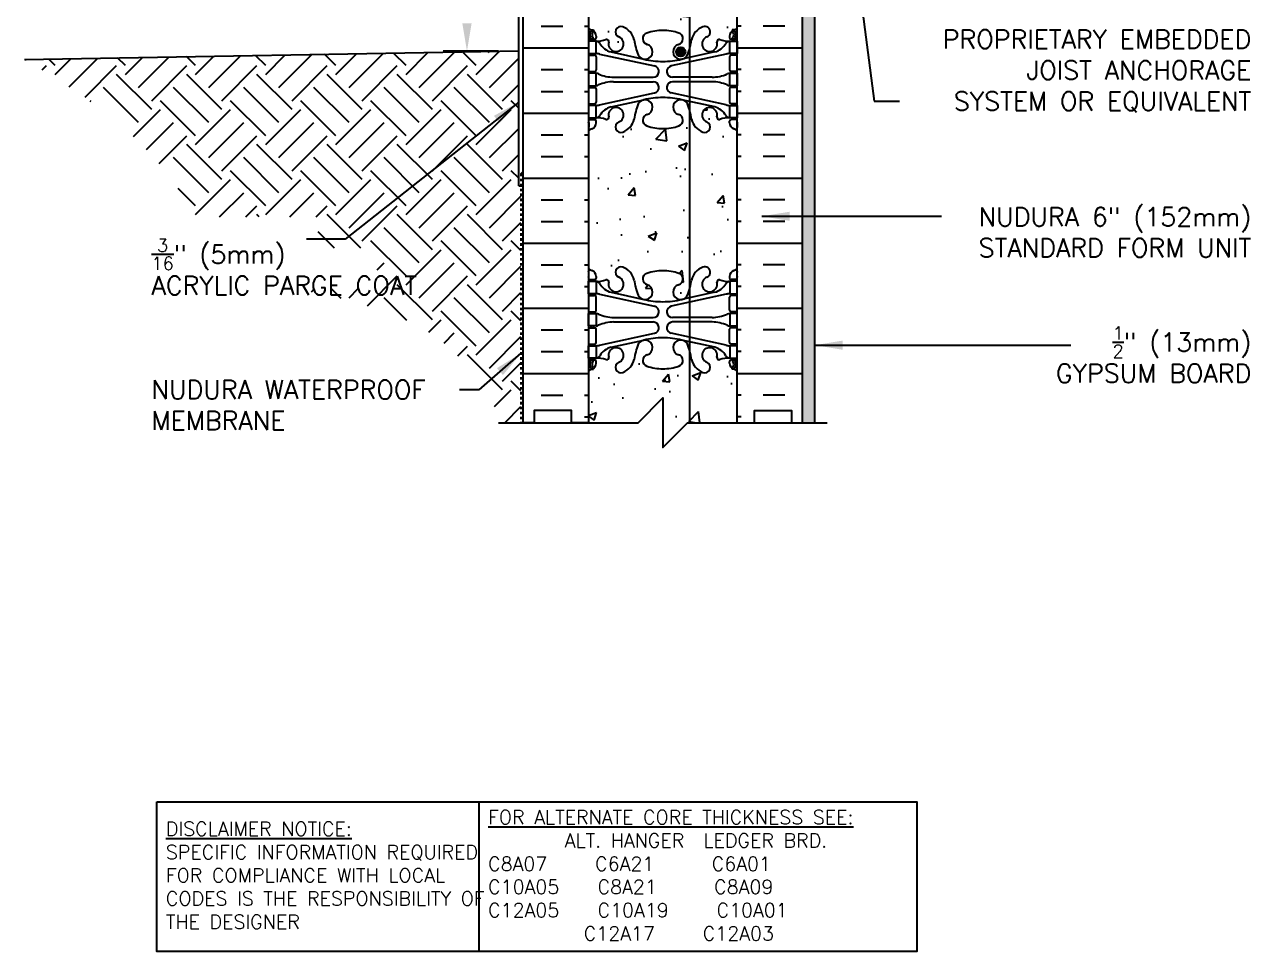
# Model space of a CAD drawing. Header units: inches. Extents: x 79.7 to 136.1, y 76 to 143.3.
# Drawn here: x 79.73 to 129.15, y 75.99 to 113.38 of the extents above; entities that cross this region are included whole.
import ezdxf

# ---------------------------------------------------------------- set-up
doc = ezdxf.new("R2010")
doc.units = ezdxf.units.IN
doc.header["$LTSCALE"] = 0.5
doc.header["$MEASUREMENT"] = 0
doc.linetypes.add('DASHED2', pattern=[0.375, 0.25, -0.125])
doc.linetypes.add('DASHEDX2', pattern=[1.5, 1, -0.5])
for name, color, linetype in [('HATCH', 12, 'Continuous'), ('line25', 2, 'Continuous'), ('LINE3', 3, 'Continuous'), ('LINE50', 5, 'Continuous'), ('LINE9', 9, 'Continuous'), ('TEXT', 4, 'Continuous'), ('Web_Edge', 9, 'Continuous')]:
    doc.layers.add(name, color=color, linetype=linetype)
doc.styles.add('DIM', font='romans.shx', dxfattribs={"width": 0.7})
doc.styles.add('ROMANS', font='romans.shx', dxfattribs={"height": 0.75})
doc.styles.get("Standard").update_dxf_attribs({"font": 'romans.shx', "height": 0.75})
doc.dimstyles.new('ext_12', dxfattribs={"dimscale": 12, "dimtxt": 0.09375, "dimasz": 0.09375, "dimexe": 0.09375, "dimexo": 0.0625, "dimgap": 0.0625, "dimtad": 1, "dimdec": 1, "dimzin": 3, "dimdsep": 46, "dimlunit": 4, "dimtxsty": 'DIM', "dimcen": 0.09, "dimdle": 0.09375, "dimclrt": 4, "dimadec": 0, "dimazin": 0, "dimtfac": 1, "dimtdec": 1, "dimtmove": 2, "dimatfit": 3, "dimfxl": 0, "dimfrac": 2, "dimtolj": 1, "dimtzin": 0, "dimarcsym": 0})

# ---------------------------------------------------------------- blocks, each defined once
blk = doc.blocks.new('6 web')
at = {"layer": 'Web_Edge'}
for p, q in [((-3, 6.566), (-2.958, 6.566)), ((-3, 6.466), (-2.752, 6.466)), ((-2.89, 6.845), (-2.8, 6.845)), ((-2.89, 6.466), (-2.89, 6.396)), ((-2.8, 6.845), (-2.8, 6.803)), ((-2.8, 6.466), (-2.8, 6.396)), ((-2.69, 6.596), (-2.69, 6.529)), ((2.69, 6.596), (2.69, 6.529)), ((3, 6.466), (2.752, 6.466)), ((2.89, 6.845), (2.8, 6.845)), ((2.8, 6.845), (2.8, 6.803)), ((2.8, 6.466), (2.8, 6.396)), ((2.89, 6.466), (2.89, 6.396)), ((3, 6.566), (2.958, 6.566)), ((-2.09, 5.955), (-0.768, 5.665)), ((2.09, 5.955), (0.768, 5.665)), ((-3, 5.826), (-2.752, 5.826)), ((-2.89, 5.896), (-2.89, 5.826)), ((-2.8, 5.896), (-2.8, 5.826)), ((-2.69, 5.764), (-2.69, 5.229)), ((-2.551, 5.872), (-0.34, 5.391)), ((2.551, 5.872), (0.34, 5.391)), ((2.69, 5.764), (2.69, 5.229)), ((3, 5.826), (2.752, 5.826)), ((2.8, 5.896), (2.8, 5.826)), ((2.89, 5.896), (2.89, 5.826)), ((-3, 5.166), (-2.752, 5.166)), ((-2.89, 5.166), (-2.89, 5.096)), ((-2.8, 5.166), (-2.8, 5.096)), ((3, 5.166), (2.752, 5.166)), ((2.8, 5.166), (2.8, 5.096)), ((2.89, 5.166), (2.89, 5.096)), ((-3, 4.526), (-2.752, 4.526)), ((-2.89, 4.596), (-2.89, 4.526)), ((-2.8, 4.596), (-2.8, 4.526)), ((-2.69, 4.464), (-2.69, 3.929)), ((-1.985, 4.936), (-0.389, 4.936)), ((-1.985, 4.756), (-0.389, 4.756)), ((1.985, 4.936), (0.389, 4.936)), ((1.985, 4.756), (0.389, 4.756)), ((2.69, 4.464), (2.69, 3.929)), ((3, 4.526), (2.752, 4.526)), ((2.8, 4.596), (2.8, 4.526)), ((2.89, 4.596), (2.89, 4.526)), ((-2.551, 3.82), (-0.34, 4.302)), ((-2.09, 3.737), (-0.768, 4.028)), ((2.551, 3.82), (0.34, 4.302)), ((2.09, 3.737), (0.768, 4.028)), ((-3, 3.866), (-2.752, 3.866)), ((-2.89, 3.866), (-2.89, 3.796)), ((-2.8, 3.866), (-2.8, 3.796)), ((3, 3.866), (2.752, 3.866)), ((2.8, 3.866), (2.8, 3.796)), ((2.89, 3.866), (2.89, 3.796)), ((-3, 3.226), (-2.752, 3.226)), ((-2.99, 3.106), (-2.99, 2.92)), ((-2.89, 3.296), (-2.89, 3.226)), ((-2.8, 3.296), (-2.8, 3.226)), ((-2.69, 3.096), (-2.69, 3.164)), ((2.69, 3.096), (2.69, 3.164)), ((3, 3.226), (2.752, 3.226)), ((2.8, 3.296), (2.8, 3.226)), ((2.89, 3.296), (2.89, 3.226)), ((2.99, 3.106), (2.99, 2.92)), ((-2.99, -3.106), (-2.99, -2.92)), ((2.99, -3.106), (2.99, -2.92)), ((-3, -3.226), (-2.752, -3.226)), ((-2.89, -3.296), (-2.89, -3.226)), ((-2.8, -3.296), (-2.8, -3.226)), ((-2.69, -3.096), (-2.69, -3.164)), ((2.69, -3.096), (2.69, -3.164)), ((3, -3.226), (2.752, -3.226)), ((2.8, -3.296), (2.8, -3.226)), ((2.89, -3.296), (2.89, -3.226)), ((-3, -3.866), (-2.752, -3.866)), ((-2.89, -3.866), (-2.89, -3.796)), ((-2.8, -3.866), (-2.8, -3.796)), ((-2.69, -4.464), (-2.69, -3.929)), ((-2.551, -3.82), (-0.34, -4.302)), ((-2.09, -3.737), (-0.768, -4.028)), ((2.551, -3.82), (0.34, -4.302)), ((2.09, -3.737), (0.768, -4.028)), ((2.69, -4.464), (2.69, -3.929)), ((3, -3.866), (2.752, -3.866)), ((2.8, -3.866), (2.8, -3.796)), ((2.89, -3.866), (2.89, -3.796)), ((-3, -4.526), (-2.752, -4.526)), ((-2.89, -4.596), (-2.89, -4.526)), ((-2.8, -4.596), (-2.8, -4.526)), ((-1.985, -4.756), (-0.389, -4.756)), ((-1.985, -4.936), (-0.389, -4.936)), ((1.985, -4.756), (0.389, -4.756)), ((1.985, -4.936), (0.389, -4.936)), ((3, -4.526), (2.752, -4.526)), ((2.8, -4.596), (2.8, -4.526)), ((2.89, -4.596), (2.89, -4.526)), ((-3, -5.166), (-2.752, -5.166)), ((-2.89, -5.166), (-2.89, -5.096)), ((-2.8, -5.166), (-2.8, -5.096)), ((-2.69, -5.764), (-2.69, -5.229)), ((-2.551, -5.872), (-0.34, -5.391)), ((2.551, -5.872), (0.34, -5.391)), ((2.69, -5.764), (2.69, -5.229)), ((3, -5.166), (2.752, -5.166)), ((2.8, -5.166), (2.8, -5.096)), ((2.89, -5.166), (2.89, -5.096)), ((-3, -5.826), (-2.752, -5.826)), ((-2.89, -5.896), (-2.89, -5.826)), ((-2.8, -5.896), (-2.8, -5.826)), ((-2.09, -5.955), (-0.768, -5.665)), ((2.09, -5.955), (0.768, -5.665)), ((3, -5.826), (2.752, -5.826)), ((2.8, -5.896), (2.8, -5.826)), ((2.89, -5.896), (2.89, -5.826)), ((-2.89, -6.466), (-2.89, -6.396)), ((-2.8, -6.466), (-2.8, -6.396)), ((2.8, -6.466), (2.8, -6.396)), ((2.89, -6.466), (2.89, -6.396)), ((-3, -6.466), (-2.752, -6.466)), ((-3, -6.566), (-2.958, -6.566)), ((-2.89, -6.845), (-2.8, -6.845)), ((-2.8, -6.845), (-2.8, -6.803)), ((-2.69, -6.596), (-2.69, -6.529)), ((2.69, -6.596), (2.69, -6.529)), ((3, -6.466), (2.752, -6.466)), ((2.8, -6.845), (2.8, -6.803)), ((2.89, -6.845), (2.8, -6.845)), ((3, -6.566), (2.958, -6.566))]:
    blk.add_line(p, q, dxfattribs=at)
for points in [[(-2.995, 5.896), (-2.695, 5.896), (-2.695, 6.396), (-2.995, 6.396)], [(2.995, 5.896), (2.695, 5.896), (2.695, 6.396), (2.995, 6.396)], [(-2.995, 4.596), (-2.695, 4.596), (-2.695, 5.096), (-2.995, 5.096)], [(2.995, 4.596), (2.695, 4.596), (2.695, 5.096), (2.995, 5.096)], [(-2.995, 3.296), (-2.695, 3.296), (-2.695, 3.796), (-2.995, 3.796)], [(2.995, 3.296), (2.695, 3.296), (2.695, 3.796), (2.995, 3.796)], [(-2.995, -3.296), (-2.695, -3.296), (-2.695, -3.796), (-2.995, -3.796)], [(2.995, -3.296), (2.695, -3.296), (2.695, -3.796), (2.995, -3.796)], [(-2.995, -4.596), (-2.695, -4.596), (-2.695, -5.096), (-2.995, -5.096)], [(2.995, -4.596), (2.695, -4.596), (2.695, -5.096), (2.995, -5.096)], [(-2.995, -5.896), (-2.695, -5.896), (-2.695, -6.396), (-2.995, -6.396)], [(2.995, -5.896), (2.695, -5.896), (2.695, -6.396), (2.995, -6.396)]]:
    blk.add_lwpolyline(points, close=True, dxfattribs=at)
for centre, radius, start, end in [((-1.69, 6.766), 0.22, 68.1963, 248.1963), ((-1.885, 6.278), 0.745, 13.2652, 68.1963), ((1.885, 6.278), 0.745, 111.8037, 166.7348), ((1.69, 6.766), 0.22, 291.8037, 111.8037), ((-2.69, 7.303), 0.5, 231.6833, 250.5288), ((-2.69, 7.303), 0.6, 238.8907, 245.0748), ((-2.958, 6.586), 0.02, 270, 14.1541), ((-2.696, 6.651), 0.25, 140.1145, 222.4609), ((-2.951, 6.741), 0.02, 340.7916, 65.0748), ((-2.854, 6.782), 0.045, 319.1879, 141.448), ((-2.848, 6.512), 0.045, 222.4609, 42.4609), ((-2.94, 6.596), 0.25, 0, 70.5288), ((-2.696, 6.651), 0.16, 140.0001, 222.4609), ((-2.752, 6.529), 0.0625, 270, 0), ((-2.639, 7.395), 1, 266.7879, 289.9067), ((-2.269, 6.369), 0.09, 346.6795, 108.8651), ((-1.885, 6.278), 0.305, 166.6795, 68.1963), ((1.803, 6.92), 3, 189.0273, 201.1984), ((-0.571, 6.49), 0.24, 108.923, 254.2747), ((0, 4.825), 2, 90, 108.923), ((0, 4.825), 2, 71.077, 90), ((0.571, 6.49), 0.24, 285.7253, 71.077), ((-1.803, 6.92), 3, 338.8016, 350.9727), ((1.885, 6.278), 0.305, 111.8037, 13.3205), ((2.269, 6.369), 0.09, 71.1349, 193.3205), ((2.639, 7.395), 1, 250.0933, 273.2121), ((2.94, 6.596), 0.25, 109.4712, 180), ((2.752, 6.529), 0.0625, 180, 270), ((2.848, 6.512), 0.045, 137.5391, 317.5391), ((2.854, 6.782), 0.045, 38.552, 220.8121), ((2.696, 6.651), 0.16, 317.5391, 39.9999), ((2.69, 7.303), 0.5, 289.4712, 308.3167), ((2.696, 6.651), 0.25, 317.5391, 39.8855), ((2.951, 6.741), 0.02, 114.9252, 199.2084), ((2.958, 6.586), 0.02, 165.8459, 270), ((2.69, 7.303), 0.6, 294.9252, 301.1093), ((-2.738, 6.15), 0.25, 37.2777, 80.0823), ((-1.891, 6.678), 0.75, 210.155, 254.5838), ((-0.718, 5.966), 0.305, 205.3782, 74.2747), ((0.718, 5.966), 0.305, 105.7253, 334.6218), ((1.891, 6.678), 0.75, 285.4162, 329.845), ((2.738, 6.15), 0.25, 99.9177, 142.7223), ((-2.752, 5.764), 0.0625, 0, 90), ((-2.786, 4.9), 1, 76.4291, 84.7991), ((0, 8.932), 3.356, 256.7692, 270), ((0, 8.932), 3.356, 270, 283.2308), ((2.786, 4.9), 1, 95.2009, 103.5709), ((2.752, 5.764), 0.0625, 90, 180), ((-2.752, 5.229), 0.0625, 270, 0), ((-2.699, 4.877), 0.219, 60.4937, 88.92), ((-1.955, 6.536), 1.6, 246.5673, 268.9203), ((-0.389, 5.166), 0.23, 270, 77.6055), ((0.389, 5.166), 0.23, 102.3945, 270), ((1.955, 6.536), 1.6, 271.0797, 293.4327), ((2.699, 4.877), 0.219, 91.08, 119.5063), ((2.752, 5.229), 0.0625, 180, 270), ((-2.752, 4.464), 0.0625, 0, 90), ((-2.699, 4.815), 0.219, 271.08, 299.5063), ((-2.699, 4.815), 0.219, 271.08, 299.5063), ((-1.955, 3.156), 1.6, 91.0797, 113.4327), ((-1.955, 3.156), 1.6, 91.0797, 113.4327), ((-0.389, 4.526), 0.23, 282.3945, 90), ((0.389, 4.526), 0.23, 90, 257.6055), ((1.955, 3.156), 1.6, 66.5673, 88.9203), ((1.955, 3.156), 1.6, 66.5673, 88.9203), ((2.699, 4.815), 0.219, 240.4937, 268.92), ((2.699, 4.815), 0.219, 240.4937, 268.92), ((2.752, 4.464), 0.0625, 90, 180), ((-0.718, 3.727), 0.305, 285.7253, 154.6218), ((0, 0.761), 3.356, 90, 103.2308), ((0, 0.761), 3.356, 76.7692, 90), ((0.718, 3.727), 0.305, 25.3782, 254.2747), ((-2.752, 3.929), 0.0625, 270, 0), ((-2.786, 4.792), 1, 275.2009, 283.5709), ((-1.891, 3.014), 0.75, 105.4162, 149.845), ((-1.885, 3.414), 0.305, 291.8037, 193.3205), ((1.803, 2.773), 3, 158.8016, 170.9727), ((-1.803, 2.773), 3, 9.0273, 21.1984), ((1.885, 3.414), 0.305, 346.6795, 248.1963), ((1.891, 3.014), 0.75, 30.155, 74.5838), ((2.786, 4.792), 1, 256.4291, 264.7991), ((2.752, 3.929), 0.0625, 180, 270), ((-3.01, 3.106), 0.02, 0, 60.012), ((-2.94, 3.096), 0.25, 289.4712, 360), ((-2.752, 3.164), 0.0625, 360, 90), ((-2.738, 3.542), 0.25, 279.9177, 322.7223), ((-2.639, 2.298), 1, 70.0933, 93.2121), ((-2.269, 3.323), 0.09, 251.1349, 13.3205), ((-1.69, 2.927), 0.22, 111.8037, 291.8037), ((-1.885, 3.414), 0.745, 291.8037, 346.7348), ((-0.571, 3.202), 0.24, 105.7253, 251.077), ((0, 4.867), 2, 251.077, 270), ((0, 4.867), 2, 270, 288.923), ((0.571, 3.202), 0.24, 288.923, 74.2747), ((1.885, 3.414), 0.745, 193.2652, 248.1963), ((1.69, 2.927), 0.22, 248.1963, 68.1963), ((2.269, 3.323), 0.09, 166.6795, 288.8651), ((2.639, 2.298), 1, 86.7879, 109.9067), ((2.738, 3.542), 0.25, 217.2777, 260.0823), ((2.752, 3.164), 0.0625, 90, 180), ((2.94, 3.096), 0.25, 180, 250.5288), ((3.01, 3.106), 0.02, 119.988, 180), ((-3.01, 2.92), 0.02, 301.073, 0), ((-2.69, 2.389), 0.6, 121.073, 121.1093), ((-2.69, 2.389), 0.5, 109.4712, 128.3167), ((2.69, 2.389), 0.5, 51.6833, 70.5288), ((3.01, 2.92), 0.02, 180, 238.927), ((2.69, 2.389), 0.6, 58.8907, 58.927), ((-2.69, -2.389), 0.5, 231.6833, 250.5288), ((-2.69, -2.389), 0.6, 238.8907, 238.927), ((-3.01, -2.92), 0.02, 360, 58.927), ((-2.94, -3.096), 0.25, 0, 70.5288), ((-1.69, -2.927), 0.22, 68.1963, 248.1963), ((-1.885, -3.414), 0.745, 13.2652, 68.1963), ((0, -4.867), 2, 90, 108.923), ((0, -4.867), 2, 71.077, 90), ((1.885, -3.414), 0.745, 111.8037, 166.7348), ((1.69, -2.927), 0.22, 291.8037, 111.8037), ((2.94, -3.096), 0.25, 109.4712, 180), ((2.69, -2.389), 0.5, 289.4712, 308.3167), ((3.01, -2.92), 0.02, 121.073, 180), ((2.69, -2.389), 0.6, 301.073, 301.1093), ((-3.01, -3.106), 0.02, 299.988, 360), ((-2.752, -3.164), 0.0625, 270, 0), ((-2.639, -2.298), 1, 266.7879, 289.9067), ((-2.738, -3.542), 0.25, 37.2777, 80.0823), ((-1.891, -3.014), 0.75, 210.155, 254.5838), ((-2.269, -3.323), 0.09, 346.6795, 108.8651), ((-1.885, -3.414), 0.305, 166.6795, 68.1963), ((1.803, -2.773), 3, 189.0273, 201.1984), ((-0.718, -3.727), 0.305, 205.3782, 74.2747), ((-0.571, -3.202), 0.24, 108.923, 254.2747), ((0.718, -3.727), 0.305, 105.7253, 334.6218), ((0.571, -3.202), 0.24, 285.7253, 71.077), ((-1.803, -2.773), 3, 338.8016, 350.9727), ((1.885, -3.414), 0.305, 111.8037, 13.3205), ((1.891, -3.014), 0.75, 285.4162, 329.845), ((2.269, -3.323), 0.09, 71.1349, 193.3205), ((2.639, -2.298), 1, 250.0933, 273.2121), ((2.738, -3.542), 0.25, 99.9177, 142.7223), ((2.752, -3.164), 0.0625, 180, 270), ((3.01, -3.106), 0.02, 180, 240.012), ((-2.752, -3.929), 0.0625, 0, 90), ((-2.786, -4.792), 1, 76.4291, 84.7991), ((2.786, -4.792), 1, 95.2009, 103.5709), ((2.752, -3.929), 0.0625, 90, 180), ((0, -0.761), 3.356, 256.7692, 270), ((-0.389, -4.526), 0.23, 270, 77.6055), ((0, -0.761), 3.356, 270, 283.2308), ((0.389, -4.526), 0.23, 102.3945, 270), ((-2.752, -4.464), 0.0625, 270, 0), ((-2.699, -4.815), 0.219, 60.4937, 88.92), ((-2.699, -4.815), 0.219, 60.4937, 88.92), ((-1.955, -3.156), 1.6, 246.5673, 268.9203), ((-1.955, -3.156), 1.6, 246.5673, 268.9203), ((-1.955, -6.536), 1.6, 91.0797, 113.4327), ((-0.389, -5.166), 0.23, 282.3945, 90), ((0.389, -5.166), 0.23, 90, 257.6055), ((1.955, -3.156), 1.6, 271.0797, 293.4327), ((1.955, -3.156), 1.6, 271.0797, 293.4327), ((1.955, -6.536), 1.6, 66.5673, 88.9203), ((2.699, -4.815), 0.219, 91.08, 119.5063), ((2.699, -4.815), 0.219, 91.08, 119.5063), ((2.752, -4.464), 0.0625, 180, 270), ((-2.752, -5.229), 0.0625, 0, 90), ((-2.699, -4.877), 0.219, 271.08, 299.5063), ((2.699, -4.877), 0.219, 240.4937, 268.92), ((2.752, -5.229), 0.0625, 90, 180), ((-2.752, -5.764), 0.0625, 270, 0), ((-2.786, -4.9), 1, 275.2009, 283.5709), ((1.803, -6.92), 3, 158.8016, 170.9727), ((-0.718, -5.966), 0.305, 285.7253, 154.6218), ((0, -8.932), 3.356, 90, 103.2308), ((0, -8.932), 3.356, 76.7692, 90), ((0.718, -5.966), 0.305, 25.3782, 254.2747), ((-1.803, -6.92), 3, 9.0273, 21.1984), ((2.786, -4.9), 1, 256.4291, 264.7991), ((2.752, -5.764), 0.0625, 180, 270), ((-2.738, -6.15), 0.25, 279.9177, 322.7223), ((-2.639, -7.395), 1, 70.0933, 93.2121), ((-1.891, -6.678), 0.75, 105.4162, 149.845), ((-2.269, -6.369), 0.09, 251.1349, 13.3205), ((-1.885, -6.278), 0.305, 291.8037, 193.3205), ((-0.571, -6.49), 0.24, 105.7253, 251.077), ((0.571, -6.49), 0.24, 288.923, 74.2747), ((1.885, -6.278), 0.305, 346.6795, 248.1963), ((1.891, -6.678), 0.75, 30.155, 74.5838), ((2.269, -6.369), 0.09, 166.6795, 288.8651), ((2.639, -7.395), 1, 86.7879, 109.9067), ((2.738, -6.15), 0.25, 217.2777, 260.0823), ((-2.69, -7.303), 0.6, 114.9252, 121.1093), ((-2.69, -7.303), 0.5, 109.4712, 128.3167), ((-2.958, -6.586), 0.02, 345.8459, 90), ((-2.696, -6.651), 0.25, 137.5391, 219.8855), ((-2.951, -6.741), 0.02, 294.9252, 19.2084), ((-2.854, -6.782), 0.045, 218.552, 40.8121), ((-2.848, -6.512), 0.045, 317.5391, 137.5391), ((-2.94, -6.596), 0.25, 289.4712, 360), ((-2.696, -6.651), 0.16, 137.5391, 219.9999), ((-2.752, -6.529), 0.0625, 360, 90), ((-1.69, -6.766), 0.22, 111.8037, 291.8037), ((-1.885, -6.278), 0.745, 291.8037, 346.7348), ((0, -4.825), 2, 251.077, 270), ((0, -4.825), 2, 270, 288.923), ((1.885, -6.278), 0.745, 193.2652, 248.1963), ((1.69, -6.766), 0.22, 248.1963, 68.1963), ((2.752, -6.529), 0.0625, 90, 180), ((2.94, -6.596), 0.25, 180, 250.5288), ((2.848, -6.512), 0.045, 42.4609, 222.4609), ((2.854, -6.782), 0.045, 139.1879, 321.448), ((2.696, -6.651), 0.16, 320.0001, 42.4609), ((2.69, -7.303), 0.5, 51.6833, 70.5288), ((2.696, -6.651), 0.25, 320.1145, 42.4609), ((2.951, -6.741), 0.02, 160.7916, 245.0748), ((2.958, -6.586), 0.02, 90, 194.1541), ((2.69, -7.303), 0.6, 58.8907, 65.0748)]:
    blk.add_arc(centre, radius, start, end, dxfattribs=at)

msp = doc.modelspace()

# ---------------------------------------------------------------- hatches: boundary and pattern name
at = {"layer": 'HATCH'}
h = msp.add_hatch(dxfattribs=at)
h.set_pattern_fill('AR-SAND', color=256, scale=0.25, style=0)
h.paths.add_polyline_path([(111.586, 119.87), (111.086, 119.87), (111.086, 115.32), (111.086, 97.32), (111.586, 97.32)])
h = msp.add_hatch(dxfattribs=at)
h.set_pattern_fill('INSUL', color=256, scale=7, style=0)
h.set_pattern_definition([(0, (-2823.7005, -299.6892), (0, 2.625), []), (0, (-2823.7005, -298.8142), (0, 2.625), [0.875, -0.875]), (0, (-2823.7005, -297.9392), (0, 2.625), [0.875, -0.875])])
h.paths.add_polyline_path([(99.836, 97.32), (100.274, 97.32), (100.274, 97.82), (101.774, 97.82), (101.774, 97.32), (102.461, 97.32), (102.461, 115.32), (101.774, 115.32), (101.774, 115.82), (100.274, 115.82), (100.274, 115.32), (99.836, 115.32)])
h = msp.add_hatch(dxfattribs=at)
h.set_pattern_fill('INSUL', color=256, scale=7, style=0)
h.set_pattern_definition([(180, (3034.6227, -299.6892), (0, 2.625), []), (180, (3034.6227, -298.8142), (0, 2.625), [0.875, -0.875]), (180, (3034.6227, -297.9392), (0, 2.625), [0.875, -0.875])])
h.paths.add_polyline_path([(111.086, 97.32), (110.649, 97.32), (110.649, 97.82), (109.149, 97.82), (109.149, 97.32), (108.461, 97.32), (108.461, 115.32), (109.149, 115.32), (109.149, 115.82), (110.649, 115.82), (110.649, 115.32), (111.086, 115.32)])
h = msp.add_hatch(dxfattribs=at)
h.set_pattern_fill('AR-CONC', color=256, scale=0.5, style=0)
h.set_pattern_definition([(50, (-2823.7005, -299.6892), (3.586301, -0.3137607), [0.375, -4.125]), (355, (-2823.7005, -299.6892), (-0.6937567, 3.7609607), [0.3, -3.3]), (100.4514, (-2823.4016, -299.7154), (2.892547, 3.4471977), [0.318701, -3.5057106]), (46.1842, (-2823.7005, -298.6892), (5.336205, -0.827595), [0.5625, -6.1875]), (96.6356, (-2823.256, -298.758), (4.6733135, 4.870589), [0.478051, -5.258565]), (351.1842, (-2823.7005, -298.689), (4.67331, 4.870593), [0.45, -4.95]), (21, (-2823.2005, -298.9392), (2.9845353, -2.0130945), [0.375, -4.125]), (326, (-2823.2005, -298.9392), (1.2165767, 3.62575), [0.3, -3.3]), (71.4514, (-2822.9518, -299.107), (4.201113, 1.6126525), [0.318701, -3.5057106]), (37.5, (-2823.7005, -299.6892), (0.0607993, 1.66446927), [0, -3.26, 0, -3.35, 0, -3.3125]), (7.5, (-2823.7005, -299.6892), (1.3153477, 1.9720586), [0, -1.91, 0, -3.185, 0, -1.2625]), (327.5, (-2824.8155, -299.6892), (2.6691122, -0.11277436), [0, -1.25, 0, -3.9, 0, -5.175]), (317.5, (-2825.3155, -299.6892), (2.9159308, 0.500525), [0, -1.625, 0, -2.59, 0, -3.675])])
h.paths.add_polyline_path([(105.461, 113.146, -0.082755), (106.11, 113.038, -0.735593), (106.097, 112.58, 0.955472), (106.235, 111.986), (106.255, 111.99, 0.223253), (106.455, 112.155, 0.053157), (106.621, 112.769, -0.24438), (107.069, 113.29, -1), (107.233, 112.882, 2.182095), (107.643, 112.669, -0.601435), (107.762, 112.774, 0.10046), (108.156, 112.716), (108.261, 112.716), (108.261, 112.786), (108.214, 112.786, -0.414214), (108.151, 112.849), (108.151, 112.916, -0.249069), (108.261, 113.124), (108.261, 113.165), (108.351, 113.165, 0.064398), (108.461, 113.231), (108.461, 115.32), (102.461, 115.32), (102.461, 113.231, 0.064398), (102.571, 113.165), (102.661, 113.165), (102.661, 113.124, -0.249069), (102.771, 112.916), (102.771, 112.849, -0.414214), (102.709, 112.786), (102.661, 112.786), (102.661, 112.716), (102.766, 112.716, 0.10046), (103.16, 112.774, -0.601435), (103.279, 112.669, 2.182095), (103.689, 112.882, -1), (103.853, 113.29, -0.24438), (104.301, 112.769, 0.053157), (104.467, 112.155, 0.223253), (104.667, 111.99), (104.687, 111.986, 0.955472), (104.825, 112.58, -0.735593), (104.812, 113.038, -0.082755)])
h.paths.add_polyline_path([(108.461, 106.32), (108.461, 109.102, 0.082415), (108.318, 109.181, -0.317837), (108.151, 109.416), (108.151, 109.484, -0.414214), (108.214, 109.546), (108.261, 109.546), (108.261, 109.616), (108.156, 109.616, 0.10046), (107.762, 109.559, -0.601435), (107.643, 109.664, 2.182095), (107.233, 109.451, -1), (107.069, 109.043, -0.24438), (106.621, 109.564, 0.053157), (106.455, 110.178, 0.223253), (106.255, 110.342), (106.235, 110.347, 0.955472), (106.097, 109.753, -0.735593), (106.11, 109.295, -0.082755), (105.461, 109.187, -0.082755), (104.812, 109.295, -0.735593), (104.825, 109.753, 0.955472), (104.687, 110.347), (104.667, 110.342, 0.223253), (104.467, 110.178, 0.053157), (104.301, 109.564, -0.24438), (103.853, 109.043, -1), (103.689, 109.451, 2.182095), (103.279, 109.664, -0.601435), (103.16, 109.559, 0.10046), (102.766, 109.616), (102.661, 109.616), (102.661, 109.546), (102.709, 109.546, -0.414214), (102.771, 109.484), (102.771, 109.416, -0.317837), (102.604, 109.181, 0.082415), (102.461, 109.102), (102.461, 106.32)])
h.paths.add_polyline_path([(102.461, 106.32), (102.461, 103.539, 0.082415), (102.604, 103.46, -0.317837), (102.771, 103.224), (102.771, 103.157, -0.414214), (102.709, 103.094), (102.661, 103.094), (102.661, 103.024), (102.766, 103.024, 0.10046), (103.16, 103.081, -0.601435), (103.279, 102.976, 2.182095), (103.689, 103.189, -1), (103.853, 103.598, -0.24438), (104.301, 103.077, 0.053157), (104.467, 102.463, 0.223253), (104.667, 102.298), (104.687, 102.294, 0.955472), (104.825, 102.887, -0.735593), (104.812, 103.345, -0.082755), (105.461, 103.453, -0.082755), (106.11, 103.345, -0.735593), (106.097, 102.887, 0.955472), (106.235, 102.294), (106.255, 102.298, 0.223253), (106.455, 102.463, 0.053157), (106.621, 103.077, -0.24438), (107.069, 103.598, -1), (107.233, 103.189, 2.182095), (107.643, 102.976, -0.601435), (107.762, 103.081, 0.10046), (108.156, 103.024), (108.261, 103.024), (108.261, 103.094), (108.214, 103.094, -0.414214), (108.151, 103.157), (108.151, 103.224, -0.317837), (108.318, 103.46, 0.082415), (108.461, 103.539), (108.461, 106.32)])
h.paths.add_polyline_path([(104.812, 99.603, -0.735593), (104.825, 100.061, 0.955472), (104.687, 100.654), (104.667, 100.65, 0.223253), (104.467, 100.485, 0.053157), (104.301, 99.871, -0.24438), (103.853, 99.35, -1), (103.689, 99.759, 2.182095), (103.279, 99.972, -0.601435), (103.16, 99.867, 0.10046), (102.766, 99.924), (102.661, 99.924), (102.661, 99.854), (102.709, 99.854, -0.414214), (102.771, 99.792), (102.771, 99.724, -0.249069), (102.661, 99.517), (102.661, 99.475), (102.571, 99.475, 0.064398), (102.461, 99.409), (102.461, 97.32), (108.461, 97.32), (108.461, 99.409, 0.064398), (108.351, 99.475), (108.261, 99.475), (108.261, 99.517, -0.249069), (108.151, 99.724), (108.151, 99.792, -0.414214), (108.214, 99.854), (108.261, 99.854), (108.261, 99.924), (108.156, 99.924, 0.10046), (107.762, 99.867, -0.601435), (107.643, 99.972, 2.182095), (107.233, 99.759, -1), (107.069, 99.35, -0.24438), (106.621, 99.871, 0.053157), (106.455, 100.485, 0.223253), (106.255, 100.65), (106.235, 100.654, 0.955472), (106.097, 100.061, -0.735593), (106.11, 99.603, -0.082755), (105.461, 99.495, -0.082755)])
h = msp.add_hatch(dxfattribs=at)
h.set_pattern_fill('EARTH', color=256, scale=8, angle=45, style=0)
edge = h.paths.add_edge_path()
edge.add_spline(control_points=[(90.718, 102.729), (93.737, 102.094), (96.379, 101.268), (97.917, 99.173), (98.305, 98.561)], knot_values=[15.477298, 15.477298, 15.477298, 15.477298, 21.162657, 23.307813, 23.307813, 23.307813, 23.307813], degree=3, periodic=0)
edge.add_line((98.305, 98.561), (99.086, 97.32))
edge.add_line((99.086, 97.32), (99.742, 97.32))
edge.add_line((99.742, 97.32), (99.742, 106.879))
edge.add_line((99.742, 106.879), (99.649, 106.879))
edge.add_line((99.649, 106.879), (99.649, 112.32))
edge.add_line((99.649, 112.32), (79.727, 111.972))
edge.add_spline(control_points=[(79.727, 111.972), (80.845, 111.31), (83.12, 109.962), (85.34, 107.713), (86.337, 106.147), (86.63, 105.624)], knot_values=[0, 0, 0, 0, 3.887421, 7.907558, 9.371794, 9.371794, 9.371794, 9.371794], degree=3, periodic=0)
edge.add_line((86.63, 105.624), (91.564, 105.624))
edge.add_line((91.564, 105.624), (91.564, 104.355))
edge.add_line((91.564, 104.355), (93.947, 104.355))
edge.add_line((93.947, 104.355), (93.947, 102.729))
edge.add_line((93.947, 102.729), (90.718, 102.729))
at = {"layer": 'LINE3'}
msp.add_hatch(color=256, dxfattribs=at).paths.add_polyline_path([(105.992, 112.286, 1), (106.367, 112.286, 1)])

# ---------------------------------------------------------------- linework, layer by layer
at = {"layer": 'line25'}
for p, q in [((102.461, 115.32), (102.461, 97.32)), ((108.461, 97.32), (108.461, 115.32))]:
    msp.add_line(p, q, dxfattribs=at)
at = {"layer": 'LINE3'}
msp.add_line((106.534, 121.12), (106.534, 97.32), dxfattribs=at)
msp.add_circle((106.18, 112.286), 0.188, dxfattribs=at)
at = {"layer": 'LINE50'}
for p, q in [((99.836, 97.32), (99.836, 115.32)), ((111.086, 97.32), (111.086, 115.32)), ((79.727, 111.972), (99.649, 112.32))]:
    msp.add_line(p, q, dxfattribs=at)
for points in [[(102.461, 97.32), (101.774, 97.32), (101.774, 97.82), (100.274, 97.82), (100.274, 97.32), (99.836, 97.32)], [(108.461, 97.32), (109.149, 97.32), (109.149, 97.82), (110.649, 97.82), (110.649, 97.32), (111.086, 97.32)]]:
    msp.add_lwpolyline(points, dxfattribs=at)
at = {"layer": 'LINE9'}
for p, q in [((111.586, 97.32), (111.586, 119.87)), ((99.649, 106.879), (99.649, 118.879)), ((99.649, 106.879), (99.836, 106.879))]:
    msp.add_line(p, q, dxfattribs=at)
at = {"layer": 'LINE9', "linetype": 'DASHED2'}
msp.add_line((99.742, 107.361), (99.836, 107.455), dxfattribs=at)
at = {"layer": 'LINE9', "linetype": 'DASHEDX2', "ltscale": 0.1}
msp.add_line((99.742, 107.361), (99.742, 97.32), dxfattribs=at)
at = {"layer": 'LINE9'}
msp.add_lwpolyline([(98.836, 97.32), (104.461, 97.32), (105.461, 98.32), (105.461, 96.32), (106.461, 97.32), (112.086, 97.32)], dxfattribs=at)
at = {"layer": 'TEXT'}
msp.add_line((98.835, 112.306), (96.606, 112.306), dxfattribs=at)
msp.add_lwpolyline([(85.058, 82.031), (98.042, 82.031), (98.042, 75.993), (85.058, 75.993)], close=True, dxfattribs=at)
msp.add_lwpolyline([(98.042, 82.031), (115.702, 82.031), (115.702, 75.993), (98.042, 75.993)], dxfattribs=at)
msp.add_solid([(97.377, 113.431), (97.752, 113.431), (97.564, 112.306)], dxfattribs=at)

# ---------------------------------------------------------------- block references
at = {"layer": 'line25'}
msp.add_blockref('6 web', (105.461, 106.32), dxfattribs=at)

# ---------------------------------------------------------------- texts
at = {"layer": 'TEXT', "char_height": 0.75, "style": 'ROMANS'}
for s, insert, width, attachment_point in [('PROPRIETARY EMBEDDED JOIST ANCHORAGE \\PSYSTEM OR EQUIVALENT', (129.183, 111.503), 13.76939, 6), ('\\A1;{\\H1x;NUDURA 6" (152mm) STANDARD FORM UNIT}', (129.183, 105), 14.69725, 6), ('\\A1;{\\H0.7x;\\S3/16;}" (5mm) \\PACRYLIC PARGE COAT', (84.845, 103.613), 11.74859, 4), ('\\A1;{\\H0.7x;\\S1/2;}" (13mm) GYPSUM BOARD', (129.183, 100.069), 9.12398, 6), ('\\A1;NUDURA WATERPROOF MEMBRANE', (84.845, 98.031), 12.78313, 4)]:
    msp.add_mtext(s, dxfattribs=dict(at, insert=insert, width=width, attachment_point=attachment_point))
at = {"layer": 'TEXT', "char_height": 0.5625, "attachment_point": 4}
for s, insert, width in [('{\\LFOR ALTERNATE CORE THICKNESS SEE:\\P}        ALT. HANGER  LEDGER BRD.\\PC8A07     C6A21      C6A01     \\PC10A05    C8A21      C8A09\\PC12A05    C10A19     C10A01\\P          C12A17     C12A03', (98.417, 79.065), 23.33295), ('{\\LDISCLAIMER NOTICE:}\\PSPECIFIC INFORMATION REQUIRED FOR COMPLIANCE WITH LOCAL CODES IS THE RESPONSIBILITY OF THE DESIGNER', (85.425, 79.065), 14.00235)]:
    msp.add_mtext(s, dxfattribs=dict(at, insert=insert, width=width))

# ---------------------------------------------------------------- leaders
at = {"layer": 'TEXT'}
for points, override in [([(112.371, 122.717), (113.982, 110.293), (115.001, 110.293)], {"dimtad": 0}), ([(99.649, 110.253), (92.654, 104.72), (91.092, 104.72)], {"dimgap": 0.0625, "dimtad": 0}), ([(109.453, 105.648), (113.921, 105.648), (116.698, 105.648)], {"dimtad": 0}), ([(111.586, 100.449), (116.352, 100.449), (121.905, 100.449)], {"dimtad": 0}), ([(99.742, 100.121), (98.042, 98.642), (97.266, 98.642)], {"dimgap": 0.0625, "dimtad": 0})]:
    msp.add_leader(points, dimstyle='ext_12', override=override, dxfattribs=at)

doc.saveas('drawing.dxf')
